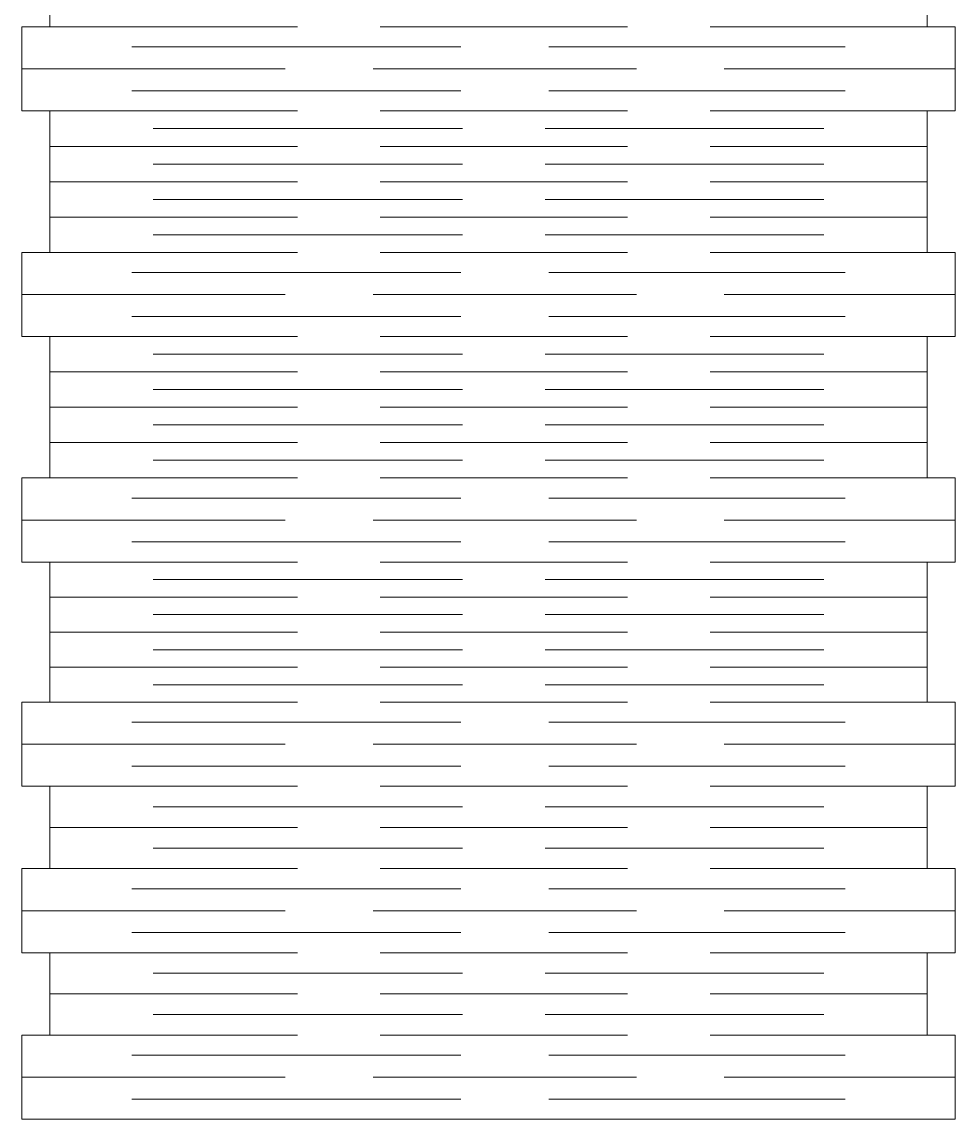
# Model space of a CAD drawing. Header units: millimetres. Extents: x -459 to 459, y -512 to 512.
# Drawn here: x -253.5 to -153.5, y -349.9 to -232.3 of the extents above; entities that cross this region are included whole.
import ezdxf

# ---------------------------------------------------------------- set-up
doc = ezdxf.new("R2010")
doc.units = ezdxf.units.MM
doc.header["$MEASUREMENT"] = 0
doc.layers.add('Camada 1', color=7, linetype='Continuous')

msp = doc.modelspace()

# ---------------------------------------------------------------- linework, layer by layer
at = {"layer": 'Camada 1', "color": 250, "lineweight": 20}
msp.add_open_spline([(-250.4507, -193.4994), (-250.4507, -193.4994), (-250.4507, -208.6597), (-250.4507, -208.6597), (-250.4507, -208.6597), (-250.4507, -208.6597), (-253.4507, -208.6597), (-253.4507, -208.6597), (-253.4507, -208.6597), (-253.4507, -208.6597), (-253.4507, -217.6696), (-253.4507, -217.6696), (-253.4507, -217.6696), (-253.4507, -217.6696), (-250.4507, -217.6696), (-250.4507, -217.6696), (-250.4507, -217.6696), (-250.4507, -217.6696), (-250.4507, -232.8299), (-250.4507, -232.8299), (-250.4507, -232.8299), (-250.4507, -232.8299), (-253.4507, -232.8299), (-253.4507, -232.8299), (-253.4507, -232.8299), (-253.4507, -232.8299), (-253.4507, -241.8397), (-253.4507, -241.8397), (-253.4507, -241.8397), (-253.4507, -241.8397), (-250.4507, -241.8397), (-250.4507, -241.8397), (-250.4507, -241.8397), (-250.4507, -241.8397), (-250.4507, -257.0001), (-250.4507, -257.0001), (-250.4507, -257.0001), (-250.4507, -257.0001), (-253.4507, -257.0001), (-253.4507, -257.0001), (-253.4507, -257.0001), (-253.4507, -257.0001), (-253.4507, -266.0099), (-253.4507, -266.0099), (-253.4507, -266.0099), (-253.4507, -266.0099), (-250.4507, -266.0099), (-250.4507, -266.0099), (-250.4507, -266.0099), (-250.4507, -266.0099), (-250.4507, -281.1703), (-250.4507, -281.1703), (-250.4507, -281.1703), (-250.4507, -281.1703), (-253.4507, -281.1703), (-253.4507, -281.1703), (-253.4507, -281.1703), (-253.4507, -281.1703), (-253.4507, -290.1801), (-253.4507, -290.1801), (-253.4507, -290.1801), (-253.4507, -290.1801), (-250.4507, -290.1801), (-250.4507, -290.1801), (-250.4507, -290.1801), (-250.4507, -290.1801), (-250.4507, -305.2098), (-250.4507, -305.2098), (-250.4507, -305.2098), (-250.4507, -305.2098), (-253.4507, -305.2098), (-253.4507, -305.2098), (-253.4507, -305.2098), (-253.4507, -305.2098), (-253.4507, -314.2154), (-253.4507, -314.2154), (-253.4507, -314.2154), (-253.4507, -314.2154), (-250.4507, -314.2154), (-250.4507, -314.2154), (-250.4507, -314.2154), (-250.4507, -314.2154), (-250.4507, -323.0394), (-250.4507, -323.0394), (-250.4507, -323.0394), (-250.4507, -323.0394), (-253.4507, -323.0394), (-253.4507, -323.0394), (-253.4507, -323.0394), (-253.4507, -323.0394), (-253.4507, -332.045), (-253.4507, -332.045), (-253.4507, -332.045), (-253.4507, -332.045), (-250.4507, -332.045), (-250.4507, -332.045), (-250.4507, -332.045), (-250.4507, -332.045), (-250.4507, -340.8691), (-250.4507, -340.8691), (-250.4507, -340.8691), (-250.4507, -340.8691), (-253.4507, -340.8691), (-253.4507, -340.8691), (-253.4507, -340.8691), (-253.4507, -340.8691), (-253.4507, -349.8747), (-253.4507, -349.8747), (-253.4507, -349.8747), (-253.4507, -349.8747), (-153.4507, -349.8747), (-153.4507, -349.8747), (-153.4507, -349.8747), (-153.4507, -349.8747), (-153.4507, -340.8691), (-153.4507, -340.8691), (-153.4507, -340.8691), (-153.4507, -340.8691), (-156.4507, -340.8691), (-156.4507, -340.8691), (-156.4507, -340.8691), (-156.4507, -340.8691), (-156.4507, -332.045), (-156.4507, -332.045), (-156.4507, -332.045), (-156.4507, -332.045), (-153.4507, -332.045), (-153.4507, -332.045), (-153.4507, -332.045), (-153.4507, -332.045), (-153.4507, -323.0394), (-153.4507, -323.0394), (-153.4507, -323.0394), (-153.4507, -323.0394), (-156.4507, -323.0394), (-156.4507, -323.0394), (-156.4507, -323.0394), (-156.4507, -323.0394), (-156.4507, -314.2154), (-156.4507, -314.2154), (-156.4507, -314.2154), (-156.4507, -314.2154), (-153.4507, -314.2154), (-153.4507, -314.2154), (-153.4507, -314.2154), (-153.4507, -314.2154), (-153.4507, -305.2098), (-153.4507, -305.2098), (-153.4507, -305.2098), (-153.4507, -305.2098), (-156.4507, -305.2098), (-156.4507, -305.2098), (-156.4507, -305.2098), (-156.4507, -305.2098), (-156.4507, -290.1801), (-156.4507, -290.1801), (-156.4507, -290.1801), (-156.4507, -290.1801), (-153.4507, -290.1801), (-153.4507, -290.1801), (-153.4507, -290.1801), (-153.4507, -290.1801), (-153.4507, -281.1703), (-153.4507, -281.1703), (-153.4507, -281.1703), (-153.4507, -281.1703), (-156.4507, -281.1703), (-156.4507, -281.1703), (-156.4507, -281.1703), (-156.4507, -281.1703), (-156.4507, -266.0099), (-156.4507, -266.0099), (-156.4507, -266.0099), (-156.4507, -266.0099), (-153.4507, -266.0099), (-153.4507, -266.0099), (-153.4507, -266.0099), (-153.4507, -266.0099), (-153.4507, -257.0001), (-153.4507, -257.0001), (-153.4507, -257.0001), (-153.4507, -257.0001), (-156.4507, -257.0001), (-156.4507, -257.0001), (-156.4507, -257.0001), (-156.4507, -257.0001), (-156.4507, -241.8397), (-156.4507, -241.8397), (-156.4507, -241.8397), (-156.4507, -241.8397), (-153.4507, -241.8397), (-153.4507, -241.8397), (-153.4507, -241.8397), (-153.4507, -241.8397), (-153.4507, -232.8299), (-153.4507, -232.8299), (-153.4507, -232.8299), (-153.4507, -232.8299), (-156.4507, -232.8299), (-156.4507, -232.8299), (-156.4507, -232.8299), (-156.4507, -232.8299), (-156.4507, -217.6696), (-156.4507, -217.6696), (-156.4507, -217.6696), (-156.4507, -217.6696), (-153.4507, -217.6696), (-153.4507, -217.6696), (-153.4507, -217.6696), (-153.4507, -217.6696), (-153.4507, -208.6597), (-153.4507, -208.6597), (-153.4507, -208.6597), (-153.4507, -208.6597), (-156.4507, -208.6597), (-156.4507, -208.6597), (-156.4507, -208.6597), (-156.4507, -208.6597), (-156.4507, -193.4994), (-156.4507, -193.4994), (-156.4507, -193.4994), (-156.4507, -193.4994), (-153.4507, -193.4994), (-153.4507, -193.4994), (-153.4507, -193.4994), (-153.4507, -193.4994), (-153.4507, -184.4895), (-153.4507, -184.4895), (-153.4507, -184.4895), (-153.4507, -184.4895), (-156.4507, -184.4895), (-156.4507, -184.4895), (-156.4507, -184.4895), (-156.4507, -184.4895), (-156.4507, -169.4599), (-156.4507, -169.4599), (-156.4507, -169.4599), (-156.4507, -169.4599), (-153.4507, -169.4599), (-153.4507, -169.4599), (-153.4507, -169.4599), (-153.4507, -169.4599), (-153.4507, -160.4506), (-153.4507, -160.4506), (-153.4507, -160.4506), (-153.4507, -160.4506), (-156.4507, -160.4506), (-156.4507, -160.4506), (-156.4507, -160.4506), (-156.4507, -160.4506), (-156.4507, -146.612), (-156.4507, -146.612), (-156.4507, -146.612), (-156.4507, -146.612), (-153.4507, -146.612), (-153.4507, -146.612), (-153.4507, -146.612), (-153.4507, -146.612), (-153.4507, -137.6027), (-153.4507, -137.6027), (-153.4507, -137.6027), (-153.4507, -137.6027), (-156.4507, -137.6027), (-156.4507, -137.6027), (-156.4507, -137.6027), (-156.4507, -137.6027), (-156.4507, -123.7641), (-156.4507, -123.7641), (-156.4507, -123.7641), (-156.4507, -123.7641), (-153.4507, -123.7641), (-153.4507, -123.7641), (-153.4507, -123.7641), (-153.4507, -123.7641), (-153.4507, -114.7549), (-153.4507, -114.7549), (-153.4507, -114.7549), (-153.4507, -114.7549), (-253.4507, -114.7549), (-253.4507, -114.7549), (-253.4507, -114.7549), (-253.4507, -114.7549), (-253.4507, -123.7641), (-253.4507, -123.7641), (-253.4507, -123.7641), (-253.4507, -123.7641), (-250.4507, -123.7641), (-250.4507, -123.7641), (-250.4507, -123.7641), (-250.4507, -123.7641), (-250.4507, -137.6027), (-250.4507, -137.6027), (-250.4507, -137.6027), (-250.4507, -137.6027), (-253.4507, -137.6027), (-253.4507, -137.6027), (-253.4507, -137.6027), (-253.4507, -137.6027), (-253.4507, -146.612), (-253.4507, -146.612), (-253.4507, -146.612), (-253.4507, -146.612), (-250.4507, -146.612), (-250.4507, -146.612), (-250.4507, -146.612), (-250.4507, -146.612), (-250.4507, -160.4506), (-250.4507, -160.4506), (-250.4507, -160.4506), (-250.4507, -160.4506), (-253.4507, -160.4506), (-253.4507, -160.4506), (-253.4507, -160.4506), (-253.4507, -160.4506), (-253.4507, -169.4599), (-253.4507, -169.4599), (-253.4507, -169.4599), (-253.4507, -169.4599), (-250.4507, -169.4599), (-250.4507, -169.4599), (-250.4507, -169.4599), (-250.4507, -169.4599), (-250.4507, -184.4895), (-250.4507, -184.4895), (-250.4507, -184.4895), (-250.4507, -184.4895), (-253.4507, -184.4895), (-253.4507, -184.4895), (-253.4507, -184.4895), (-253.4507, -184.4895), (-253.4507, -193.4994), (-253.4507, -193.4994), (-253.4507, -193.4994), (-253.4507, -193.4994), (-250.4507, -193.4994), (-250.4507, -193.4994)], degree=3, knots=[0, 0, 0, 0, 0.01176471, 0.01176471, 0.01176471, 0.01176471, 0.02352941, 0.02352941, 0.02352941, 0.02352941, 0.03529412, 0.03529412, 0.03529412, 0.03529412, 0.04705882, 0.04705882, 0.04705882, 0.04705882, 0.05882353, 0.05882353, 0.05882353, 0.05882353, 0.07058824, 0.07058824, 0.07058824, 0.07058824, 0.08235294, 0.08235294, 0.08235294, 0.08235294, 0.09411765, 0.09411765, 0.09411765, 0.09411765, 0.10588235, 0.10588235, 0.10588235, 0.10588235, 0.11764706, 0.11764706, 0.11764706, 0.11764706, 0.12941176, 0.12941176, 0.12941176, 0.12941176, 0.14117647, 0.14117647, 0.14117647, 0.14117647, 0.15294118, 0.15294118, 0.15294118, 0.15294118, 0.16470588, 0.16470588, 0.16470588, 0.16470588, 0.17647059, 0.17647059, 0.17647059, 0.17647059, 0.18823529, 0.18823529, 0.18823529, 0.18823529, 0.2, 0.2, 0.2, 0.2, 0.21176471, 0.21176471, 0.21176471, 0.21176471, 0.22352941, 0.22352941, 0.22352941, 0.22352941, 0.23529412, 0.23529412, 0.23529412, 0.23529412, 0.24705882, 0.24705882, 0.24705882, 0.24705882, 0.25882353, 0.25882353, 0.25882353, 0.25882353, 0.27058824, 0.27058824, 0.27058824, 0.27058824, 0.28235294, 0.28235294, 0.28235294, 0.28235294, 0.29411765, 0.29411765, 0.29411765, 0.29411765, 0.30588235, 0.30588235, 0.30588235, 0.30588235, 0.31764706, 0.31764706, 0.31764706, 0.31764706, 0.32941176, 0.32941176, 0.32941176, 0.32941176, 0.34117647, 0.34117647, 0.34117647, 0.34117647, 0.35294118, 0.35294118, 0.35294118, 0.35294118, 0.36470588, 0.36470588, 0.36470588, 0.36470588, 0.37647059, 0.37647059, 0.37647059, 0.37647059, 0.38823529, 0.38823529, 0.38823529, 0.38823529, 0.4, 0.4, 0.4, 0.4, 0.41176471, 0.41176471, 0.41176471, 0.41176471, 0.42352941, 0.42352941, 0.42352941, 0.42352941, 0.43529412, 0.43529412, 0.43529412, 0.43529412, 0.44705882, 0.44705882, 0.44705882, 0.44705882, 0.45882353, 0.45882353, 0.45882353, 0.45882353, 0.47058824, 0.47058824, 0.47058824, 0.47058824, 0.48235294, 0.48235294, 0.48235294, 0.48235294, 0.49411765, 0.49411765, 0.49411765, 0.49411765, 0.50588235, 0.50588235, 0.50588235, 0.50588235, 0.51764706, 0.51764706, 0.51764706, 0.51764706, 0.52941176, 0.52941176, 0.52941176, 0.52941176, 0.54117647, 0.54117647, 0.54117647, 0.54117647, 0.55294118, 0.55294118, 0.55294118, 0.55294118, 0.56470588, 0.56470588, 0.56470588, 0.56470588, 0.57647059, 0.57647059, 0.57647059, 0.57647059, 0.58823529, 0.58823529, 0.58823529, 0.58823529, 0.6, 0.6, 0.6, 0.6, 0.61176471, 0.61176471, 0.61176471, 0.61176471, 0.62352941, 0.62352941, 0.62352941, 0.62352941, 0.63529412, 0.63529412, 0.63529412, 0.63529412, 0.64705882, 0.64705882, 0.64705882, 0.64705882, 0.65882353, 0.65882353, 0.65882353, 0.65882353, 0.67058824, 0.67058824, 0.67058824, 0.67058824, 0.68235294, 0.68235294, 0.68235294, 0.68235294, 0.69411765, 0.69411765, 0.69411765, 0.69411765, 0.70588235, 0.70588235, 0.70588235, 0.70588235, 0.71764706, 0.71764706, 0.71764706, 0.71764706, 0.72941176, 0.72941176, 0.72941176, 0.72941176, 0.74117647, 0.74117647, 0.74117647, 0.74117647, 0.75294118, 0.75294118, 0.75294118, 0.75294118, 0.76470588, 0.76470588, 0.76470588, 0.76470588, 0.77647059, 0.77647059, 0.77647059, 0.77647059, 0.78823529, 0.78823529, 0.78823529, 0.78823529, 0.8, 0.8, 0.8, 0.8, 0.81176471, 0.81176471, 0.81176471, 0.81176471, 0.82352941, 0.82352941, 0.82352941, 0.82352941, 0.83529412, 0.83529412, 0.83529412, 0.83529412, 0.84705882, 0.84705882, 0.84705882, 0.84705882, 0.85882353, 0.85882353, 0.85882353, 0.85882353, 0.87058824, 0.87058824, 0.87058824, 0.87058824, 0.88235294, 0.88235294, 0.88235294, 0.88235294, 0.89411765, 0.89411765, 0.89411765, 0.89411765, 0.90588235, 0.90588235, 0.90588235, 0.90588235, 0.91764706, 0.91764706, 0.91764706, 0.91764706, 0.92941176, 0.92941176, 0.92941176, 0.92941176, 0.94117647, 0.94117647, 0.94117647, 0.94117647, 0.95294118, 0.95294118, 0.95294118, 0.95294118, 0.96470588, 0.96470588, 0.96470588, 0.96470588, 0.97647059, 0.97647059, 0.97647059, 0.97647059, 1, 1, 1, 1], dxfattribs=at)
for points in [[(-250.4507, -232.8297), (-250.4507, -232.8297), (-223.92, -232.8297), (-223.92, -232.8297)], [(-215.0765, -232.8297), (-215.0765, -232.8297), (-188.5459, -232.8297), (-188.5459, -232.8297)], [(-179.7022, -232.8297), (-179.7022, -232.8297), (-156.4507, -232.8297), (-156.4507, -232.8297)], [(-241.6906, -234.9779), (-241.6906, -234.9779), (-206.4104, -234.9779), (-206.4104, -234.9779)], [(-197.0025, -234.9779), (-197.0025, -234.9779), (-165.2108, -234.9779), (-165.2108, -234.9779)], [(-253.4507, -237.3348), (-253.4507, -237.3348), (-225.2266, -237.3348), (-225.2266, -237.3348)], [(-215.8186, -237.3348), (-215.8186, -237.3348), (-187.5945, -237.3348), (-187.5945, -237.3348)], [(-178.1863, -237.3348), (-178.1863, -237.3348), (-153.4507, -237.3348), (-153.4507, -237.3348)], [(-241.6906, -239.6915), (-241.6906, -239.6915), (-206.4104, -239.6915), (-206.4104, -239.6915)], [(-197.0025, -239.6915), (-197.0025, -239.6915), (-165.2108, -239.6915), (-165.2108, -239.6915)], [(-250.4507, -241.8397), (-250.4507, -241.8397), (-223.92, -241.8397), (-223.92, -241.8397)], [(-215.0765, -241.8397), (-215.0765, -241.8397), (-188.5459, -241.8397), (-188.5459, -241.8397)], [(-179.7022, -241.8397), (-179.7022, -241.8397), (-156.4507, -241.8397), (-156.4507, -241.8397)], [(-239.3962, -243.7347), (-239.3962, -243.7347), (-206.2328, -243.7347), (-206.2328, -243.7347)], [(-197.3894, -243.7347), (-197.3894, -243.7347), (-167.5052, -243.7347), (-167.5052, -243.7347)], [(-250.4507, -245.6298), (-250.4507, -245.6298), (-223.92, -245.6298), (-223.92, -245.6298)], [(-215.0765, -245.6298), (-215.0765, -245.6298), (-188.5459, -245.6298), (-188.5459, -245.6298)], [(-179.7022, -245.6298), (-179.7022, -245.6298), (-156.4507, -245.6298), (-156.4507, -245.6298)], [(-239.3962, -247.5246), (-239.3962, -247.5246), (-206.2328, -247.5246), (-206.2328, -247.5246)], [(-197.3894, -247.5246), (-197.3894, -247.5246), (-167.5052, -247.5246), (-167.5052, -247.5246)], [(-250.4507, -249.4196), (-250.4507, -249.4196), (-223.92, -249.4196), (-223.92, -249.4196)], [(-215.0765, -249.4196), (-215.0765, -249.4196), (-188.5459, -249.4196), (-188.5459, -249.4196)], [(-179.7022, -249.4196), (-179.7022, -249.4196), (-156.4507, -249.4196), (-156.4507, -249.4196)], [(-239.3962, -251.3145), (-239.3962, -251.3145), (-206.2328, -251.3145), (-206.2328, -251.3145)], [(-197.3894, -251.3145), (-197.3894, -251.3145), (-167.5052, -251.3145), (-167.5052, -251.3145)], [(-250.4507, -253.2098), (-250.4507, -253.2098), (-223.92, -253.2098), (-223.92, -253.2098)], [(-215.0765, -253.2098), (-215.0765, -253.2098), (-188.5459, -253.2098), (-188.5459, -253.2098)], [(-179.7022, -253.2098), (-179.7022, -253.2098), (-156.4507, -253.2098), (-156.4507, -253.2098)], [(-239.3962, -255.1046), (-239.3962, -255.1046), (-206.2328, -255.1046), (-206.2328, -255.1046)], [(-197.3894, -255.1046), (-197.3894, -255.1046), (-167.5052, -255.1046), (-167.5052, -255.1046)], [(-250.4507, -256.9996), (-250.4507, -256.9996), (-223.92, -256.9996), (-223.92, -256.9996)], [(-215.0765, -256.9996), (-215.0765, -256.9996), (-188.5459, -256.9996), (-188.5459, -256.9996)], [(-179.7022, -256.9996), (-179.7022, -256.9996), (-156.4507, -256.9996), (-156.4507, -256.9996)], [(-241.6906, -259.1481), (-241.6906, -259.1481), (-206.4104, -259.1481), (-206.4104, -259.1481)], [(-197.0025, -259.1481), (-197.0025, -259.1481), (-165.2108, -259.1481), (-165.2108, -259.1481)], [(-253.4507, -261.505), (-253.4507, -261.505), (-225.2266, -261.505), (-225.2266, -261.505)], [(-215.8186, -261.505), (-215.8186, -261.505), (-187.5945, -261.505), (-187.5945, -261.505)], [(-178.1863, -261.505), (-178.1863, -261.505), (-153.4507, -261.505), (-153.4507, -261.505)], [(-241.6906, -263.8617), (-241.6906, -263.8617), (-206.4104, -263.8617), (-206.4104, -263.8617)], [(-197.0025, -263.8617), (-197.0025, -263.8617), (-165.2108, -263.8617), (-165.2108, -263.8617)], [(-250.4507, -266.0096), (-250.4507, -266.0096), (-223.92, -266.0096), (-223.92, -266.0096)], [(-215.0765, -266.0096), (-215.0765, -266.0096), (-188.5459, -266.0096), (-188.5459, -266.0096)], [(-179.7022, -266.0096), (-179.7022, -266.0096), (-156.4507, -266.0096), (-156.4507, -266.0096)], [(-239.3962, -267.9046), (-239.3962, -267.9046), (-206.2328, -267.9046), (-206.2328, -267.9046)], [(-197.3894, -267.9046), (-197.3894, -267.9046), (-167.5052, -267.9046), (-167.5052, -267.9046)], [(-250.4507, -269.7997), (-250.4507, -269.7997), (-223.92, -269.7997), (-223.92, -269.7997)], [(-215.0765, -269.7997), (-215.0765, -269.7997), (-188.5459, -269.7997), (-188.5459, -269.7997)], [(-179.7022, -269.7997), (-179.7022, -269.7997), (-156.4507, -269.7997), (-156.4507, -269.7997)], [(-239.3962, -271.6945), (-239.3962, -271.6945), (-206.2328, -271.6945), (-206.2328, -271.6945)], [(-197.3894, -271.6945), (-197.3894, -271.6945), (-167.5052, -271.6945), (-167.5052, -271.6945)], [(-250.4507, -273.5895), (-250.4507, -273.5895), (-223.92, -273.5895), (-223.92, -273.5895)], [(-215.0765, -273.5895), (-215.0765, -273.5895), (-188.5459, -273.5895), (-188.5459, -273.5895)], [(-179.7022, -273.5895), (-179.7022, -273.5895), (-156.4507, -273.5895), (-156.4507, -273.5895)], [(-239.3962, -275.4844), (-239.3962, -275.4844), (-206.2328, -275.4844), (-206.2328, -275.4844)], [(-197.3894, -275.4844), (-197.3894, -275.4844), (-167.5052, -275.4844), (-167.5052, -275.4844)], [(-250.4507, -277.3797), (-250.4507, -277.3797), (-223.92, -277.3797), (-223.92, -277.3797)], [(-215.0765, -277.3797), (-215.0765, -277.3797), (-188.5459, -277.3797), (-188.5459, -277.3797)], [(-179.7022, -277.3797), (-179.7022, -277.3797), (-156.4507, -277.3797), (-156.4507, -277.3797)], [(-239.3962, -279.2745), (-239.3962, -279.2745), (-206.2328, -279.2745), (-206.2328, -279.2745)], [(-197.3894, -279.2745), (-197.3894, -279.2745), (-167.5052, -279.2745), (-167.5052, -279.2745)], [(-250.4507, -281.1695), (-250.4507, -281.1695), (-223.92, -281.1695), (-223.92, -281.1695)], [(-215.0765, -281.1695), (-215.0765, -281.1695), (-188.5459, -281.1695), (-188.5459, -281.1695)], [(-179.7022, -281.1695), (-179.7022, -281.1695), (-156.4507, -281.1695), (-156.4507, -281.1695)], [(-241.6906, -283.3183), (-241.6906, -283.3183), (-206.4104, -283.3183), (-206.4104, -283.3183)], [(-197.0025, -283.3183), (-197.0025, -283.3183), (-165.2108, -283.3183), (-165.2108, -283.3183)], [(-253.4507, -285.6752), (-253.4507, -285.6752), (-225.2266, -285.6752), (-225.2266, -285.6752)], [(-215.8186, -285.6752), (-215.8186, -285.6752), (-187.5945, -285.6752), (-187.5945, -285.6752)], [(-178.1863, -285.6752), (-178.1863, -285.6752), (-153.4507, -285.6752), (-153.4507, -285.6752)], [(-241.6906, -288.0319), (-241.6906, -288.0319), (-206.4104, -288.0319), (-206.4104, -288.0319)], [(-197.0025, -288.0319), (-197.0025, -288.0319), (-165.2108, -288.0319), (-165.2108, -288.0319)], [(-250.4507, -290.1795), (-250.4507, -290.1795), (-223.92, -290.1795), (-223.92, -290.1795)], [(-215.0765, -290.1795), (-215.0765, -290.1795), (-188.5459, -290.1795), (-188.5459, -290.1795)], [(-179.7022, -290.1795), (-179.7022, -290.1795), (-156.4507, -290.1795), (-156.4507, -290.1795)], [(-239.3962, -292.0583), (-239.3962, -292.0583), (-206.2328, -292.0583), (-206.2328, -292.0583)], [(-197.3894, -292.0583), (-197.3894, -292.0583), (-167.5052, -292.0583), (-167.5052, -292.0583)], [(-250.4507, -293.9371), (-250.4507, -293.9371), (-223.92, -293.9371), (-223.92, -293.9371)], [(-215.0765, -293.9371), (-215.0765, -293.9371), (-188.5459, -293.9371), (-188.5459, -293.9371)], [(-179.7022, -293.9371), (-179.7022, -293.9371), (-156.4507, -293.9371), (-156.4507, -293.9371)], [(-239.3962, -295.8157), (-239.3962, -295.8157), (-206.2328, -295.8157), (-206.2328, -295.8157)], [(-197.3894, -295.8157), (-197.3894, -295.8157), (-167.5052, -295.8157), (-167.5052, -295.8157)], [(-250.4507, -297.6945), (-250.4507, -297.6945), (-223.92, -297.6945), (-223.92, -297.6945)], [(-215.0765, -297.6945), (-215.0765, -297.6945), (-188.5459, -297.6945), (-188.5459, -297.6945)], [(-179.7022, -297.6945), (-179.7022, -297.6945), (-156.4507, -297.6945), (-156.4507, -297.6945)], [(-239.3962, -299.5732), (-239.3962, -299.5732), (-206.2328, -299.5732), (-206.2328, -299.5732)], [(-197.3894, -299.5732), (-197.3894, -299.5732), (-167.5052, -299.5732), (-167.5052, -299.5732)], [(-250.4507, -301.4522), (-250.4507, -301.4522), (-223.92, -301.4522), (-223.92, -301.4522)], [(-215.0765, -301.4522), (-215.0765, -301.4522), (-188.5459, -301.4522), (-188.5459, -301.4522)], [(-179.7022, -301.4522), (-179.7022, -301.4522), (-156.4507, -301.4522), (-156.4507, -301.4522)], [(-239.3962, -303.3308), (-239.3962, -303.3308), (-206.2328, -303.3308), (-206.2328, -303.3308)], [(-197.3894, -303.3308), (-197.3894, -303.3308), (-167.5052, -303.3308), (-167.5052, -303.3308)], [(-250.4507, -305.2096), (-250.4507, -305.2096), (-223.92, -305.2096), (-223.92, -305.2096)], [(-215.0765, -305.2096), (-215.0765, -305.2096), (-188.5459, -305.2096), (-188.5459, -305.2096)], [(-179.7022, -305.2096), (-179.7022, -305.2096), (-156.4507, -305.2096), (-156.4507, -305.2096)], [(-241.6906, -307.3557), (-241.6906, -307.3557), (-206.4104, -307.3557), (-206.4104, -307.3557)], [(-197.0025, -307.3557), (-197.0025, -307.3557), (-165.2108, -307.3557), (-165.2108, -307.3557)], [(-253.4507, -309.7126), (-253.4507, -309.7126), (-225.2266, -309.7126), (-225.2266, -309.7126)], [(-215.8186, -309.7126), (-215.8186, -309.7126), (-187.5945, -309.7126), (-187.5945, -309.7126)], [(-178.1863, -309.7126), (-178.1863, -309.7126), (-153.4507, -309.7126), (-153.4507, -309.7126)], [(-241.6906, -312.0693), (-241.6906, -312.0693), (-206.4104, -312.0693), (-206.4104, -312.0693)], [(-197.0025, -312.0693), (-197.0025, -312.0693), (-165.2108, -312.0693), (-165.2108, -312.0693)], [(-250.4507, -314.2154), (-250.4507, -314.2154), (-223.92, -314.2154), (-223.92, -314.2154)], [(-215.0765, -314.2154), (-215.0765, -314.2154), (-188.5459, -314.2154), (-188.5459, -314.2154)], [(-179.7022, -314.2154), (-179.7022, -314.2154), (-156.4507, -314.2154), (-156.4507, -314.2154)], [(-239.3962, -316.4214), (-239.3962, -316.4214), (-206.2328, -316.4214), (-206.2328, -316.4214)], [(-197.3894, -316.4214), (-197.3894, -316.4214), (-167.5052, -316.4214), (-167.5052, -316.4214)], [(-250.4507, -318.6274), (-250.4507, -318.6274), (-223.92, -318.6274), (-223.92, -318.6274)], [(-215.0765, -318.6274), (-215.0765, -318.6274), (-188.5459, -318.6274), (-188.5459, -318.6274)], [(-179.7022, -318.6274), (-179.7022, -318.6274), (-156.4507, -318.6274), (-156.4507, -318.6274)], [(-239.3962, -320.8332), (-239.3962, -320.8332), (-206.2328, -320.8332), (-206.2328, -320.8332)], [(-197.3894, -320.8332), (-197.3894, -320.8332), (-167.5052, -320.8332), (-167.5052, -320.8332)], [(-250.4507, -323.0392), (-250.4507, -323.0392), (-223.92, -323.0392), (-223.92, -323.0392)], [(-215.0765, -323.0392), (-215.0765, -323.0392), (-188.5459, -323.0392), (-188.5459, -323.0392)], [(-179.7022, -323.0392), (-179.7022, -323.0392), (-156.4507, -323.0392), (-156.4507, -323.0392)], [(-241.6906, -325.1853), (-241.6906, -325.1853), (-206.4104, -325.1853), (-206.4104, -325.1853)], [(-197.0025, -325.1853), (-197.0025, -325.1853), (-165.2108, -325.1853), (-165.2108, -325.1853)], [(-253.4507, -327.5422), (-253.4507, -327.5422), (-225.2266, -327.5422), (-225.2266, -327.5422)], [(-215.8186, -327.5422), (-215.8186, -327.5422), (-187.5945, -327.5422), (-187.5945, -327.5422)], [(-178.1863, -327.5422), (-178.1863, -327.5422), (-153.4507, -327.5422), (-153.4507, -327.5422)], [(-241.6906, -329.8989), (-241.6906, -329.8989), (-206.4104, -329.8989), (-206.4104, -329.8989)], [(-197.0025, -329.8989), (-197.0025, -329.8989), (-165.2108, -329.8989), (-165.2108, -329.8989)], [(-250.4507, -332.045), (-250.4507, -332.045), (-223.92, -332.045), (-223.92, -332.045)], [(-215.0765, -332.045), (-215.0765, -332.045), (-188.5459, -332.045), (-188.5459, -332.045)], [(-179.7022, -332.045), (-179.7022, -332.045), (-156.4507, -332.045), (-156.4507, -332.045)], [(-239.3962, -334.251), (-239.3962, -334.251), (-206.2328, -334.251), (-206.2328, -334.251)], [(-197.3894, -334.251), (-197.3894, -334.251), (-167.5052, -334.251), (-167.5052, -334.251)], [(-250.4507, -336.457), (-250.4507, -336.457), (-223.92, -336.457), (-223.92, -336.457)], [(-215.0765, -336.457), (-215.0765, -336.457), (-188.5459, -336.457), (-188.5459, -336.457)], [(-179.7022, -336.457), (-179.7022, -336.457), (-156.4507, -336.457), (-156.4507, -336.457)], [(-239.3962, -338.6628), (-239.3962, -338.6628), (-206.2328, -338.6628), (-206.2328, -338.6628)], [(-197.3894, -338.6628), (-197.3894, -338.6628), (-167.5052, -338.6628), (-167.5052, -338.6628)], [(-250.4507, -340.8688), (-250.4507, -340.8688), (-223.92, -340.8688), (-223.92, -340.8688)], [(-215.0765, -340.8688), (-215.0765, -340.8688), (-188.5459, -340.8688), (-188.5459, -340.8688)], [(-179.7022, -340.8688), (-179.7022, -340.8688), (-156.4507, -340.8688), (-156.4507, -340.8688)], [(-241.6906, -343.015), (-241.6906, -343.015), (-206.4104, -343.015), (-206.4104, -343.015)], [(-197.0025, -343.015), (-197.0025, -343.015), (-165.2108, -343.015), (-165.2108, -343.015)], [(-253.4507, -345.3719), (-253.4507, -345.3719), (-225.2266, -345.3719), (-225.2266, -345.3719)], [(-215.8186, -345.3719), (-215.8186, -345.3719), (-187.5945, -345.3719), (-187.5945, -345.3719)], [(-178.1863, -345.3719), (-178.1863, -345.3719), (-153.4507, -345.3719), (-153.4507, -345.3719)], [(-241.6906, -347.7286), (-241.6906, -347.7286), (-206.4104, -347.7286), (-206.4104, -347.7286)], [(-197.0025, -347.7286), (-197.0025, -347.7286), (-165.2108, -347.7286), (-165.2108, -347.7286)]]:
    msp.add_open_spline(points, degree=3, dxfattribs=at)

doc.saveas('drawing.dxf')
